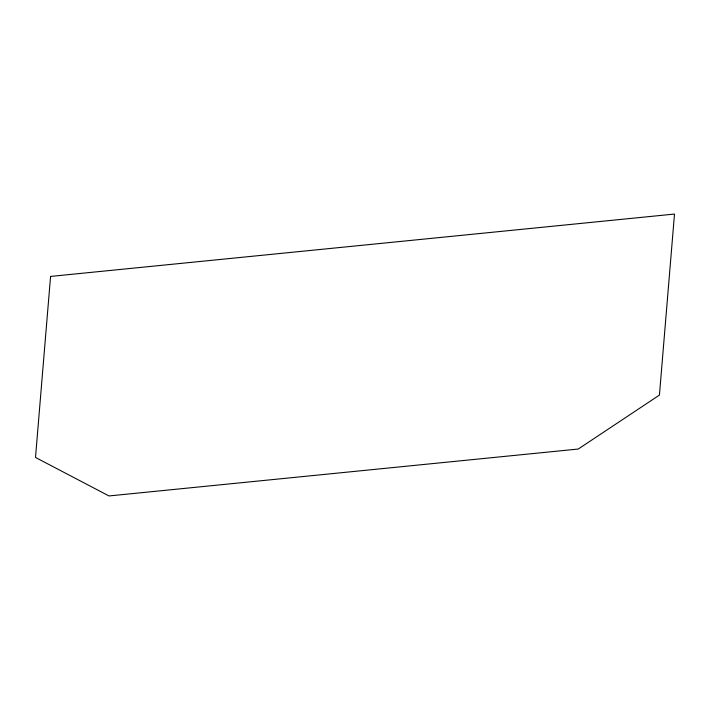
<?xml version="1.0" encoding="UTF-8"?>
<svg xmlns="http://www.w3.org/2000/svg" width="710" height="710" viewBox="0 0 710 710"><rect width="100%" height="100%" fill="white"/><g stroke="black" fill="none" stroke-linecap="round" stroke-linejoin="round"><path stroke-width="1.06" d="M50.57 276.421L35.5 457.462L108.994 495.944L578.242 449.039L659.43 395.097L674.5 214.056L50.57 276.421"/></g></svg>
